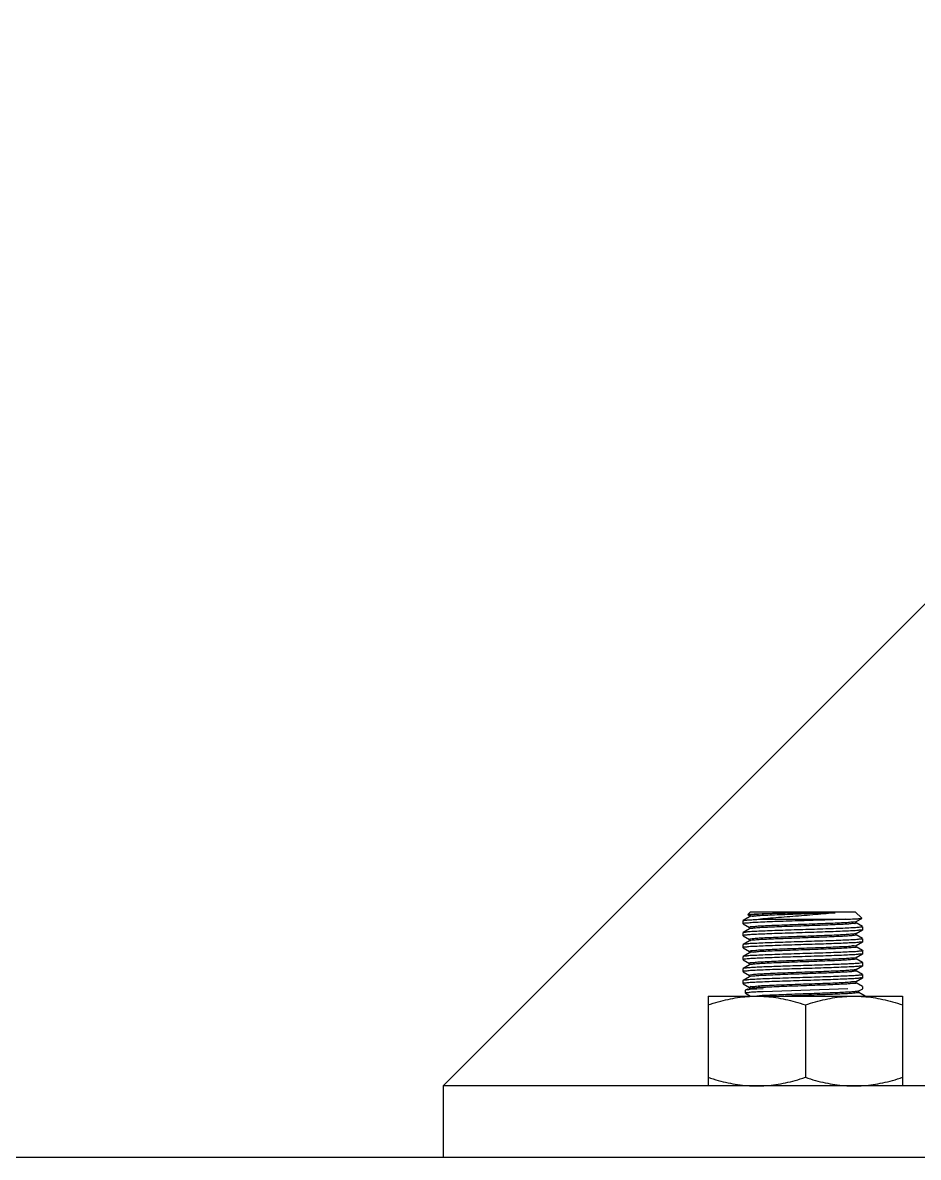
# Model space of a CAD drawing. Extents: x 815029915 to 815825525, y 579155098 to 579748855.
# Drawn here: x 815616775 to 815617233, y 579328464 to 579329044 of the extents above; entities that cross this region are included whole.
import ezdxf

# ---------------------------------------------------------------- set-up
doc = ezdxf.new("R2010")
doc.units = 0
doc.header["$LTSCALE"] = 100
doc.header["$MEASUREMENT"] = 0
doc.layers.add('02___PRT_ALL_AXES', color=7, linetype='Continuous')

msp = doc.modelspace()

# ---------------------------------------------------------------- linework, layer by layer
at = {"color": 0}
for p, q in [((815616989.63, 579328500.61), (815617533.18, 579329044.15)), ((815617533.18, 579328500.61), (815616989.63, 579328500.61)), ((815616989.63, 579328500.61), (815616989.63, 579328464.15))]:
    msp.add_line(p, q, dxfattribs=at)
at = {"color": 0, "linetype": 'Continuous'}
for p, q in [((815617146.79, 579328589.67), (815617145.39, 579328588.27)), ((815617145.4, 579328588.23), (815617146.26, 579328587.74)), ((815617146.79, 579328589.67), (815617200.36, 579328589.67)), ((815617169.93, 579328589.16), (815617190.13, 579328589.16)), ((815617200.36, 579328589.67), (815617203.7, 579328586.33)), ((815617142.96, 579328585.08), (815617143.01, 579328585.13)), ((815617142.96, 579328583.55), (815617143.01, 579328583.5)), ((815617146.28, 579328587.02), (815617143.01, 579328585.13)), ((815617143.01, 579328583.5), (815617146.26, 579328581.61)), ((815617146.28, 579328587.76), (815617146.28, 579328587.05)), ((815617146.33, 579328587.05), (815617146.28, 579328587.02)), ((815617151.92, 579328585.85), (815617195.21, 579328585.85)), ((815617200.73, 579328584.68), (815617200.66, 579328584.58)), ((815617200.82, 579328584.64), (815617200.87, 579328584.67)), ((815617200.87, 579328584.67), (815617203.68, 579328586.3)), ((815617200.87, 579328583.93), (815617200.87, 579328584.64)), ((815617204.14, 579328582.07), (815617200.88, 579328583.96)), ((815617203.68, 579328586.3), (815617203.7, 579328586.33)), ((815617143.01, 579328579.01), (815617142.96, 579328578.96)), ((815617142.96, 579328577.43), (815617143.01, 579328577.37)), ((815617146.28, 579328580.9), (815617143.01, 579328579.01)), ((815617143.01, 579328577.37), (815617146.26, 579328575.49)), ((815617146.28, 579328581.64), (815617146.28, 579328580.93)), ((815617146.33, 579328580.93), (815617146.28, 579328580.9)), ((815617146.4, 579328581.03), (815617146.31, 579328580.92)), ((815617200.81, 579328578.53), (815617200.69, 579328578.48)), ((815617200.82, 579328578.52), (815617200.87, 579328578.55)), ((815617200.87, 579328578.55), (815617204.14, 579328580.44)), ((815617200.87, 579328577.81), (815617200.87, 579328578.52)), ((815617204.14, 579328575.95), (815617200.88, 579328577.83)), ((815617204.18, 579328580.49), (815617204.14, 579328580.44)), ((815617143.01, 579328572.89), (815617142.96, 579328572.84)), ((815617142.96, 579328571.31), (815617143.01, 579328571.25)), ((815617146.28, 579328574.78), (815617143.01, 579328572.89)), ((815617143.01, 579328571.25), (815617146.26, 579328569.37)), ((815617146.28, 579328575.52), (815617146.28, 579328574.81)), ((815617146.33, 579328574.81), (815617146.28, 579328574.78)), ((815617146.47, 579328574.84), (815617146.35, 579328574.78)), ((815617200.82, 579328572.39), (815617200.87, 579328572.42)), ((815617200.82, 579328572.39), (815617200.82, 579328572.33)), ((815617200.87, 579328572.42), (815617204.14, 579328574.31)), ((815617200.87, 579328571.69), (815617200.87, 579328572.39)), ((815617204.14, 579328569.83), (815617200.88, 579328571.71)), ((815617204.18, 579328574.37), (815617204.14, 579328574.31)), ((815617143.01, 579328566.77), (815617142.96, 579328566.71)), ((815617142.96, 579328565.18), (815617143.01, 579328565.13)), ((815617146.28, 579328568.66), (815617143.01, 579328566.77)), ((815617143.01, 579328565.13), (815617146.26, 579328563.25)), ((815617146.28, 579328569.39), (815617146.28, 579328568.69)), ((815617146.33, 579328568.69), (815617146.28, 579328568.66)), ((815617146.45, 579328568.74), (815617146.42, 579328568.66)), ((815617200.82, 579328566.27), (815617200.87, 579328566.3)), ((815617200.87, 579328566.3), (815617204.14, 579328568.19)), ((815617200.87, 579328565.57), (815617200.87, 579328566.27)), ((815617204.14, 579328563.71), (815617200.88, 579328565.59)), ((815617204.18, 579328568.25), (815617204.14, 579328568.19)), ((815617143.01, 579328560.65), (815617142.96, 579328560.59)), ((815617142.96, 579328559.06), (815617143.01, 579328559.01)), ((815617146.28, 579328562.54), (815617143.01, 579328560.65)), ((815617146.28, 579328563.27), (815617146.28, 579328562.57)), ((815617146.33, 579328562.57), (815617146.28, 579328562.54)), ((815617200.81, 579328560.15), (815617200.7, 579328560.11)), ((815617200.82, 579328560.15), (815617200.87, 579328560.18)), ((815617200.87, 579328560.18), (815617204.14, 579328562.07)), ((815617200.87, 579328559.44), (815617200.87, 579328560.15)), ((815617204.14, 579328557.59), (815617200.88, 579328559.47)), ((815617204.18, 579328562.12), (815617204.14, 579328562.07)), ((815617143.01, 579328554.52), (815617142.96, 579328554.47)), ((815617143.01, 579328559.01), (815617146.26, 579328557.13)), ((815617146.28, 579328556.41), (815617143.01, 579328554.52)), ((815617144.16, 579328553.26), (815617144.1, 579328553.23)), ((815617146.28, 579328557.15), (815617146.28, 579328556.44)), ((815617146.33, 579328556.44), (815617146.28, 579328556.41)), ((815617146.69, 579328556.55), (815617146.36, 579328556.4)), ((815617200.82, 579328554.03), (815617200.87, 579328554.06)), ((815617200.87, 579328554.06), (815617204.14, 579328555.95)), ((815617200.87, 579328553.32), (815617200.87, 579328554.03)), ((815617204.14, 579328551.46), (815617200.88, 579328553.35)), ((815617204.18, 579328556), (815617204.14, 579328555.95)), ((815617142.96, 579328552.94), (815617143.01, 579328552.89)), ((815617143.01, 579328552.89), (815617146.26, 579328551)), ((815617144.29, 579328549.64), (815617144.24, 579328549.58)), ((815617144.29, 579328549.64), (815617144.24, 579328549.58)), ((815617144.24, 579328548.05), (815617144.29, 579328548)), ((815617144.24, 579328548.05), (815617144.29, 579328548)), ((815617145.52, 579328550.35), (815617144.29, 579328549.64)), ((815617145.52, 579328550.35), (815617144.29, 579328549.64)), ((815617144.29, 579328548), (815617146.84, 579328546.52)), ((815617144.29, 579328548), (815617146.84, 579328546.52)), ((815617146.28, 579328551.03), (815617146.28, 579328550.32)), ((815617149.99, 579328550.18), (815617149.4, 579328550.16)), ((815617149.99, 579328550.18), (815617149.4, 579328550.16)), ((815617153.2, 579328550.35), (815617149.99, 579328550.18)), ((815617153.2, 579328550.35), (815617149.99, 579328550.18)), ((815617196.48, 579328550.35), (815617153.2, 579328548.82)), ((815617196.48, 579328550.35), (815617153.2, 579328548.82)), ((815617202.09, 579328549.14), (815617202.15, 579328549.17)), ((815617202.09, 579328549.14), (815617202.15, 579328549.17)), ((815617202.15, 579328549.17), (815617204.18, 579328550.35)), ((815617202.15, 579328549.17), (815617204.18, 579328550.35)), ((815617202.15, 579328548.44), (815617202.15, 579328549.14)), ((815617202.15, 579328548.44), (815617202.15, 579328549.14)), ((815617205.41, 579328546.58), (815617202.16, 579328548.46)), ((815617205.41, 579328546.58), (815617202.16, 579328548.46)), ((815613562.28, 579328464.15), (815617569.88, 579328464.15))]:
    msp.add_line(p, q, dxfattribs=at)
for points, start_tangent, end_tangent in [([(815617145.39, 579328588.27), (815617146.1, 579328588.4), (815617147.93, 579328588.52), (815617150.83, 579328588.65), (815617154.64, 579328588.78), (815617159.25, 579328588.9), (815617164.45, 579328589.03), (815617169.93, 579328589.16)], (0.707102, 0.707111), (0.999741, 0.022759)), ([(815617169.93, 579328589.16), (815617164.62, 579328588.96), (815617159.66, 579328588.77), (815617155.26, 579328588.57), (815617151.6, 579328588.38), (815617148.81, 579328588.18), (815617147.02, 579328587.99), (815617146.29, 579328587.79), (815617146.3, 579328587.78)], (-0.999352, -0.035994), (0.626426, -0.779481)), ([(815617190.13, 579328589.16), (815617185.22, 579328588.95), (815617179.8, 579328588.75), (815617174.1, 579328588.54), (815617168.38, 579328588.34), (815617162.89, 579328588.13), (815617157.87, 579328587.93), (815617153.55, 579328587.72), (815617150.11, 579328587.52), (815617147.71, 579328587.31), (815617146.46, 579328587.11), (815617146.42, 579328587.02)], (-0.998994, -0.044847), (-0.3027, -0.953086)), ([(815617190.13, 579328589.16), (815617185.45, 579328588.68), (815617180.05, 579328588.19), (815617174.28, 579328587.71), (815617168.41, 579328587.25), (815617162.57, 579328586.78), (815617156.95, 579328586.31), (815617151.92, 579328585.85)], (-0.993618, -0.112801), (-0.995127, -0.098603)), ([(815617143.01, 579328585.13), (815617143.55, 579328585.27), (815617145.29, 579328585.46), (815617148.11, 579328585.65), (815617151.92, 579328585.85)], (0.884368, 0.466791), (0.998987, 0.044991)), ([(815617195.21, 579328585.85), (815617190.38, 579328585.65), (815617184.86, 579328585.45), (815617178.88, 579328585.25), (815617172.67, 579328585.05), (815617166.5, 579328584.85), (815617160.63, 579328584.66), (815617155.29, 579328584.46), (815617150.7, 579328584.26), (815617147.06, 579328584.06), (815617144.51, 579328583.86), (815617143.17, 579328583.66), (815617143.09, 579328583.51)], (-0.998989, -0.04495), (-0.304567, -0.952491)), ([(815617200.66, 579328584.58), (815617199.34, 579328584.37), (815617196.86, 579328584.16), (815617193.35, 579328583.96), (815617188.95, 579328583.75), (815617183.86, 579328583.54), (815617178.31, 579328583.34), (815617172.55, 579328583.13), (815617166.84, 579328582.92), (815617161.42, 579328582.72), (815617156.55, 579328582.51), (815617152.44, 579328582.31), (815617149.28, 579328582.1), (815617147.21, 579328581.89), (815617146.31, 579328581.69), (815617146.32, 579328581.67)], (-0.621634, -0.783308), (0.628386, -0.777902)), ([(815617200.75, 579328583.98), (815617200.66, 579328583.81), (815617199.34, 579328583.61), (815617196.86, 579328583.4), (815617193.35, 579328583.19), (815617188.95, 579328582.99), (815617183.86, 579328582.78), (815617178.31, 579328582.57), (815617172.55, 579328582.37), (815617166.84, 579328582.16), (815617161.42, 579328581.95), (815617156.55, 579328581.75), (815617152.44, 579328581.54), (815617149.28, 579328581.33), (815617147.21, 579328581.13), (815617146.4, 579328581.03)], (-0.345177, -0.938538), (-0.94902, -0.315215)), ([(815617195.21, 579328585.85), (815617198.91, 579328585.97), (815617201.63, 579328586.09), (815617203.24, 579328586.21), (815617203.71, 579328586.32)], (0.999576, 0.029101), (-0.572034, 0.82023)), ([(815617204.17, 579328580.42), (815617203.59, 579328580.3), (815617201.79, 579328580.1), (815617198.87, 579328579.91), (815617195.03, 579328579.72), (815617190.4, 579328579.53), (815617185.02, 579328579.33), (815617179.18, 579328579.14), (815617173.21, 579328578.95), (815617167.32, 579328578.76), (815617161.65, 579328578.57), (815617156.37, 579328578.38), (815617151.78, 579328578.19), (815617148.03, 579328578), (815617145.25, 579328577.81), (815617143.54, 579328577.62), (815617142.96, 579328577.44)], (-0.43573, -0.900078), (-0.051676, -0.998664)), ([(815617142.96, 579328577.44), (815617142.96, 579328577.43)], (-0.051676, -0.998664), (0, -1)), ([(815617204.18, 579328582.01), (815617203.59, 579328581.83), (815617201.85, 579328581.64), (815617199.02, 579328581.45), (815617195.22, 579328581.25), (815617190.58, 579328581.06), (815617185.29, 579328580.87), (815617179.54, 579328580.68), (815617173.57, 579328580.49), (815617167.6, 579328580.3), (815617161.86, 579328580.11), (815617156.57, 579328579.92), (815617151.93, 579328579.72), (815617148.12, 579328579.53), (815617145.29, 579328579.34), (815617143.55, 579328579.15), (815617142.98, 579328579.03)], (-0.050562, -0.998721), (-0.439744, -0.898123)), ([(815617200.69, 579328578.48), (815617200.33, 579328578.38), (815617198.59, 579328578.18), (815617195.74, 579328577.97), (815617191.89, 579328577.76), (815617187.22, 579328577.56), (815617181.94, 579328577.35), (815617176.29, 579328577.14), (815617170.52, 579328576.94), (815617164.88, 579328576.73), (815617159.63, 579328576.52), (815617155.01, 579328576.32), (815617151.21, 579328576.11), (815617148.42, 579328575.9), (815617146.75, 579328575.7), (815617146.29, 579328575.5)], (-0.94381, -0.330487), (-0.61327, -0.789874)), ([(815617200.86, 579328577.81), (815617200.33, 579328577.62), (815617198.59, 579328577.41), (815617195.74, 579328577.2), (815617191.89, 579328577), (815617187.22, 579328576.79), (815617181.94, 579328576.58), (815617176.29, 579328576.38), (815617170.52, 579328576.17), (815617164.88, 579328575.96), (815617159.63, 579328575.76), (815617155.01, 579328575.55), (815617151.21, 579328575.35), (815617148.42, 579328575.14), (815617146.75, 579328574.93), (815617146.47, 579328574.84)], (-0.481675, -0.87635), (-0.930204, -0.367043)), ([(815617204.18, 579328582.02), (815617204.18, 579328582.01)], (0, -1), (-0.050563, -0.998721)), ([(815617204.17, 579328574.3), (815617203.61, 579328574.18), (815617201.9, 579328573.99), (815617199.13, 579328573.8), (815617195.39, 579328573.61), (815617190.81, 579328573.42), (815617185.52, 579328573.23), (815617179.83, 579328573.04), (815617173.95, 579328572.85), (815617167.99, 579328572.66), (815617162.14, 579328572.46), (815617156.74, 579328572.27), (815617152.09, 579328572.08), (815617148.26, 579328571.89), (815617145.34, 579328571.69), (815617143.55, 579328571.5), (815617142.96, 579328571.32)], (-0.449883, -0.893087), (-0.050246, -0.998737)), ([(815617142.96, 579328571.32), (815617142.96, 579328571.31)], (-0.050245, -0.998737), (0, -1)), ([(815617204.18, 579328575.89), (815617203.59, 579328575.71), (815617201.85, 579328575.52), (815617199.02, 579328575.32), (815617195.22, 579328575.13), (815617190.58, 579328574.94), (815617185.29, 579328574.75), (815617179.54, 579328574.56), (815617173.57, 579328574.37), (815617167.6, 579328574.18), (815617161.86, 579328573.98), (815617156.57, 579328573.79), (815617151.93, 579328573.6), (815617148.12, 579328573.41), (815617145.29, 579328573.22), (815617143.55, 579328573.03), (815617142.98, 579328572.91)], (-0.050562, -0.998721), (-0.439744, -0.898123)), ([(815617200.82, 579328572.33), (815617199.85, 579328572.19), (815617197.71, 579328571.98), (815617194.48, 579328571.77), (815617190.32, 579328571.57), (815617185.42, 579328571.36), (815617179.98, 579328571.15), (815617174.25, 579328570.95), (815617168.5, 579328570.74), (815617162.97, 579328570.53), (815617157.92, 579328570.33), (815617153.56, 579328570.12), (815617150.1, 579328569.92), (815617147.7, 579328569.71), (815617146.45, 579328569.5), (815617146.41, 579328569.38)], (-0.394986, -0.918687), (-0.127461, -0.991844)), ([(815617200.81, 579328571.64), (815617200.82, 579328571.63), (815617199.85, 579328571.42), (815617197.71, 579328571.22), (815617194.48, 579328571.01), (815617190.32, 579328570.8), (815617185.42, 579328570.6), (815617179.98, 579328570.39), (815617174.25, 579328570.18), (815617168.5, 579328569.98), (815617162.97, 579328569.77), (815617157.92, 579328569.56), (815617153.56, 579328569.36), (815617150.1, 579328569.15), (815617147.7, 579328568.94), (815617146.45, 579328568.74)], (0.580286, -0.814412), (-0.375024, -0.927015)), ([(815617204.18, 579328575.9), (815617204.18, 579328575.89)], (0, -1), (-0.050563, -0.998721)), ([(815617165.65, 579328566.46), (815617160.28, 579328566.28), (815617155.34, 579328566.09), (815617151.1, 579328565.91), (815617147.63, 579328565.73), (815617145.06, 579328565.55), (815617143.49, 579328565.37), (815617142.96, 579328565.19)], (-0.999457, -0.032936), (-0.056644, -0.998394)), ([(815617142.96, 579328565.19), (815617142.96, 579328565.18)], (-0.056644, -0.998394), (0, -1)), ([(815617204.18, 579328569.77), (815617203.59, 579328569.58), (815617201.85, 579328569.39), (815617199.02, 579328569.2), (815617195.22, 579328569.01), (815617190.58, 579328568.82), (815617185.29, 579328568.63), (815617179.54, 579328568.44), (815617173.57, 579328568.25), (815617167.6, 579328568.05), (815617161.86, 579328567.86), (815617156.57, 579328567.67), (815617151.93, 579328567.48), (815617148.12, 579328567.29), (815617145.29, 579328567.1), (815617143.55, 579328566.91), (815617142.98, 579328566.78)], (-0.050562, -0.998721), (-0.439744, -0.898123)), ([(815617204.17, 579328568.18), (815617203.55, 579328568.05), (815617201.63, 579328567.84), (815617198.52, 579328567.64), (815617194.46, 579328567.45), (815617189.57, 579328567.25), (815617183.93, 579328567.05), (815617177.85, 579328566.85), (815617171.7, 579328566.66), (815617165.65, 579328566.46)], (-0.402552, -0.915397), (-0.999457, -0.032936)), ([(815617200.75, 579328566.33), (815617200.61, 579328566.2), (815617199.22, 579328565.99), (815617196.69, 579328565.79), (815617193.11, 579328565.58), (815617188.67, 579328565.37), (815617183.54, 579328565.17), (815617177.98, 579328564.96), (815617172.21, 579328564.75), (815617166.51, 579328564.55)], (-0.623148, -0.782104), (-0.999318, -0.036929)), ([(815617200.78, 579328565.62), (815617200.61, 579328565.43), (815617199.22, 579328565.23), (815617196.69, 579328565.02), (815617193.11, 579328564.81), (815617188.67, 579328564.61), (815617183.54, 579328564.4), (815617177.98, 579328564.19), (815617172.21, 579328563.99), (815617166.51, 579328563.78)], (-0.491794, -0.870711), (-0.999318, -0.036929)), ([(815617204.18, 579328569.78), (815617204.18, 579328569.77)], (0, -1), (-0.050563, -0.998721)), ([(815617204.17, 579328562.05), (815617203.61, 579328561.93), (815617201.9, 579328561.74), (815617199.12, 579328561.55), (815617195.38, 579328561.37), (815617190.8, 579328561.18), (815617185.52, 579328560.98), (815617179.83, 579328560.79), (815617173.95, 579328560.6), (815617167.99, 579328560.41), (815617162.13, 579328560.22), (815617156.74, 579328560.03), (815617152.1, 579328559.84), (815617148.26, 579328559.64), (815617145.35, 579328559.45), (815617143.55, 579328559.25), (815617142.96, 579328559.07)], (-0.44984, -0.893109), (-0.050197, -0.998739)), ([(815617142.96, 579328559.07), (815617142.96, 579328559.06)], (-0.050198, -0.998739), (0, -1)), ([(815617165.65, 579328561.87), (815617160.94, 579328561.71), (815617156.57, 579328561.55), (815617152.65, 579328561.39), (815617149.29, 579328561.23), (815617146.58, 579328561.07), (815617144.59, 579328560.91), (815617143.37, 579328560.75), (815617142.99, 579328560.66)], (-0.999457, -0.032936), (-0.630908, -0.775858)), ([(815617166.51, 579328564.55), (815617161.12, 579328564.34), (815617156.29, 579328564.13), (815617152.23, 579328563.93), (815617149.13, 579328563.72), (815617147.12, 579328563.51), (815617146.29, 579328563.31), (815617146.3, 579328563.29)], (-0.999318, -0.036929), (0.642637, -0.766171)), ([(815617166.51, 579328563.78), (815617161.12, 579328563.57), (815617156.29, 579328563.37), (815617152.23, 579328563.16), (815617149.13, 579328562.96), (815617147.12, 579328562.75), (815617146.3, 579328562.59)], (-0.999318, -0.036929), (-0.631336, -0.77551)), ([(815617200.7, 579328560.11), (815617200.26, 579328560), (815617198.45, 579328559.8), (815617195.54, 579328559.59), (815617191.63, 579328559.38), (815617186.92, 579328559.18), (815617181.62, 579328558.97), (815617175.95, 579328558.76), (815617170.18, 579328558.56), (815617164.56, 579328558.35), (815617159.34, 579328558.14), (815617154.76, 579328557.94), (815617151.02, 579328557.73), (815617148.29, 579328557.53), (815617146.69, 579328557.32), (815617146.3, 579328557.13)], (-0.952949, -0.303131), (-0.642644, -0.766165)), ([(815617200.87, 579328559.44), (815617200.26, 579328559.24), (815617198.45, 579328559.03), (815617195.54, 579328558.83), (815617191.63, 579328558.62), (815617186.92, 579328558.41), (815617181.62, 579328558.21), (815617175.95, 579328558), (815617170.18, 579328557.79), (815617164.56, 579328557.59), (815617159.34, 579328557.38), (815617154.76, 579328557.17), (815617151.02, 579328556.97), (815617148.29, 579328556.76), (815617146.69, 579328556.55)], (0.000602, -1), (-0.941401, -0.337289)), ([(815617204.18, 579328563.64), (815617203.67, 579328563.48), (815617202.15, 579328563.3), (815617199.67, 579328563.12), (815617196.32, 579328562.94), (815617192.21, 579328562.76), (815617187.47, 579328562.58), (815617182.27, 579328562.4), (815617176.77, 579328562.23), (815617171.17, 579328562.05), (815617165.65, 579328561.87)], (-0.05872, -0.998275), (-0.999457, -0.032936)), ([(815617204.18, 579328563.65), (815617204.18, 579328563.64)], (0, -1), (-0.05872, -0.998275)), ([(815617204.17, 579328555.93), (815617203.59, 579328555.81), (815617201.79, 579328555.61), (815617198.86, 579328555.42), (815617195.02, 579328555.23), (815617190.4, 579328555.04), (815617185.03, 579328554.84), (815617179.2, 579328554.65), (815617173.23, 579328554.46), (815617167.33, 579328554.27), (815617161.66, 579328554.08), (815617156.39, 579328553.89), (815617151.8, 579328553.7), (815617148.04, 579328553.51), (815617145.25, 579328553.32), (815617143.54, 579328553.13), (815617142.96, 579328552.95)], (-0.434968, -0.900446), (-0.051681, -0.998664)), ([(815617204.18, 579328557.52), (815617203.59, 579328557.34), (815617201.85, 579328557.15), (815617199.02, 579328556.96), (815617195.22, 579328556.77), (815617190.58, 579328556.58), (815617185.29, 579328556.38), (815617179.54, 579328556.19), (815617173.57, 579328556), (815617167.6, 579328555.81), (815617161.86, 579328555.62), (815617156.57, 579328555.43), (815617151.93, 579328555.24), (815617148.12, 579328555.04), (815617145.29, 579328554.85), (815617143.55, 579328554.66), (815617142.98, 579328554.54)], (-0.050562, -0.998721), (-0.439744, -0.898123)), ([(815617144.24, 579328553.29), (815617144.24, 579328553.26)], (-0.066981, -0.997754), (0.029353, -0.999569)), ([(815617200.78, 579328554.04), (815617200.79, 579328554.02), (815617199.75, 579328553.81), (815617197.54, 579328553.6), (815617194.26, 579328553.4), (815617190.05, 579328553.19), (815617185.11, 579328552.98), (815617179.65, 579328552.78), (815617173.91, 579328552.57), (815617168.16, 579328552.36), (815617162.66, 579328552.16), (815617157.64, 579328551.95), (815617153.33, 579328551.74), (815617149.93, 579328551.54), (815617147.59, 579328551.33), (815617146.41, 579328551.12), (815617146.41, 579328551.04)], (0.496134, -0.868246), (0.127882, -0.991789)), ([(815617200.78, 579328553.27), (815617200.79, 579328553.25), (815617199.75, 579328553.04), (815617197.54, 579328552.84), (815617194.26, 579328552.63), (815617190.05, 579328552.42), (815617185.11, 579328552.22), (815617179.65, 579328552.01), (815617173.91, 579328551.8), (815617168.16, 579328551.6), (815617162.66, 579328551.39), (815617157.64, 579328551.18), (815617153.33, 579328550.98), (815617149.93, 579328550.77), (815617147.59, 579328550.57), (815617146.41, 579328550.36)], (0.491601, -0.870821), (-0.066981, -0.997754)), ([(815617200.78, 579328554.04), (815617200.79, 579328554.02)], (0.496134, -0.868246), (0.397054, -0.917795)), ([(815617204.18, 579328557.53), (815617204.18, 579328557.52)], (0, -1), (-0.050563, -0.998721)), ([(815617142.96, 579328552.95), (815617142.96, 579328552.94)], (-0.05168, -0.998664), (0, -1)), ([(815617153.2, 579328548.82), (815617149.44, 579328548.63), (815617146.58, 579328548.44), (815617144.82, 579328548.24), (815617144.24, 579328548.06)], (-0.998988, -0.044971), (-0.051362, -0.99868)), ([(815617153.2, 579328548.82), (815617149.44, 579328548.63), (815617146.58, 579328548.44), (815617144.82, 579328548.24), (815617144.24, 579328548.06)], (-0.998988, -0.044971), (-0.051362, -0.99868)), ([(815617144.24, 579328548.06), (815617144.24, 579328548.05)], (-0.051362, -0.99868), (0, -1)), ([(815617144.24, 579328548.06), (815617144.24, 579328548.05)], (-0.051362, -0.99868), (0, -1)), ([(815617149.4, 579328550.16), (815617146.57, 579328549.97), (815617144.83, 579328549.78), (815617144.25, 579328549.65)], (-0.999186, -0.040352), (-0.439744, -0.898123)), ([(815617149.4, 579328550.16), (815617146.57, 579328549.97), (815617144.83, 579328549.78), (815617144.25, 579328549.65)], (-0.999186, -0.040352), (-0.439744, -0.898123)), ([(815617202.11, 579328549.12), (815617201.38, 579328548.97), (815617199.44, 579328548.76), (815617196.4, 579328548.56), (815617192.4, 579328548.35), (815617187.6, 579328548.15), (815617182.24, 579328547.94), (815617176.55, 579328547.73), (815617170.78, 579328547.53), (815617165.19, 579328547.32), (815617160.04, 579328547.11), (815617155.55, 579328546.91)], (-0.843569, -0.537021), (-0.998728, -0.050418)), ([(815617202.11, 579328549.12), (815617201.38, 579328548.97), (815617199.44, 579328548.76), (815617196.4, 579328548.56), (815617192.4, 579328548.35), (815617187.6, 579328548.15), (815617182.24, 579328547.94), (815617176.55, 579328547.73), (815617170.78, 579328547.53), (815617165.19, 579328547.32), (815617160.04, 579328547.11), (815617155.55, 579328546.91)], (-0.843569, -0.537021), (-0.998728, -0.050418)), ([(815617202.13, 579328548.42), (815617202.14, 579328548.41), (815617201.38, 579328548.21), (815617199.44, 579328548), (815617196.4, 579328547.79), (815617192.4, 579328547.59), (815617187.6, 579328547.38), (815617182.24, 579328547.17), (815617176.55, 579328546.97), (815617170.78, 579328546.76), (815617165.19, 579328546.55), (815617164.44, 579328546.52)], (0.613375, -0.789791), (-0.999256, -0.038578)), ([(815617202.13, 579328548.42), (815617202.14, 579328548.41), (815617201.38, 579328548.21), (815617199.44, 579328548), (815617196.4, 579328547.79), (815617192.4, 579328547.59), (815617187.6, 579328547.38), (815617182.24, 579328547.17), (815617176.55, 579328546.97), (815617170.78, 579328546.76), (815617165.19, 579328546.55), (815617164.44, 579328546.52)], (0.613375, -0.789791), (-0.999256, -0.038578)), ([(815617204.18, 579328551.41), (815617204.18, 579328551.4)], (0, -1), (-0.050563, -0.998721)), ([(815617155.55, 579328546.91), (815617151.92, 579328546.7), (815617149.98, 579328546.5)], (-0.998728, -0.050418), (-0.998589, -0.053106)), ([(815617155.55, 579328546.91), (815617151.92, 579328546.7), (815617149.98, 579328546.5)], (-0.998728, -0.050418), (-0.998589, -0.053106))]:
    msp.add_spline(points, degree=3, dxfattribs=dict(at, start_tangent=start_tangent, end_tangent=end_tangent))
at = {"layer": '02___PRT_ALL_AXES', "color": 0, "linetype": 'Continuous'}
for p, q in [((815617142.96, 579328583.55), (815617142.96, 579328585.08)), ((815617142.96, 579328577.43), (815617142.96, 579328578.96)), ((815617204.18, 579328580.49), (815617204.18, 579328582.02)), ((815617142.96, 579328571.31), (815617142.96, 579328572.84)), ((815617204.18, 579328574.37), (815617204.18, 579328575.9)), ((815617142.96, 579328565.18), (815617142.96, 579328566.71)), ((815617204.18, 579328568.25), (815617204.18, 579328569.78)), ((815617142.96, 579328559.06), (815617142.96, 579328560.59)), ((815617204.18, 579328562.12), (815617204.18, 579328563.65)), ((815617142.96, 579328552.94), (815617142.96, 579328554.47)), ((815617204.18, 579328556), (815617204.18, 579328557.53)), ((815617144.24, 579328548.05), (815617144.24, 579328549.58)), ((815617144.24, 579328548.05), (815617144.24, 579328549.58)), ((815617204.18, 579328550.35), (815617204.18, 579328551.41)), ((815617125.11, 579328546.52), (815617125.11, 579328500.61)), ((815617125.11, 579328546.52), (815617224.59, 579328546.52)), ((815617125.11, 579328546.52), (815617224.59, 579328546.52)), ((815617174.85, 579328542.08), (815617174.85, 579328505.05)), ((815617224.59, 579328546.52), (815617224.59, 579328500.61)), ((815617224.59, 579328500.61), (815617125.11, 579328500.61))]:
    msp.add_line(p, q, dxfattribs=at)
for points, start_tangent, end_tangent in [([(815617125.11, 579328542.08), (815617130.29, 579328543.67), (815617135.3, 579328544.9), (815617140.21, 579328545.79), (815617145.1, 579328546.34), (815617149.98, 579328546.52)], (0.948683, 0.316228), (1, 0.000001)), ([(815617125.11, 579328542.08), (815617130.29, 579328543.67), (815617135.3, 579328544.9), (815617140.21, 579328545.79), (815617145.1, 579328546.34), (815617149.98, 579328546.52)], (0.948683, 0.316228), (1, 0.000001)), ([(815617149.98, 579328546.52), (815617154.86, 579328546.34), (815617159.75, 579328545.79), (815617164.66, 579328544.9), (815617169.66, 579328543.67), (815617174.85, 579328542.08)], (1, 0), (0.948683, -0.316228)), ([(815617149.98, 579328546.52), (815617154.86, 579328546.34), (815617159.75, 579328545.79), (815617164.66, 579328544.9), (815617169.66, 579328543.67), (815617174.85, 579328542.08)], (1, 0), (0.948683, -0.316228)), ([(815617174.85, 579328542.08), (815617180.04, 579328543.67), (815617185.04, 579328544.9), (815617189.95, 579328545.79), (815617194.84, 579328546.34), (815617199.72, 579328546.52)], (0.948683, 0.316228), (1, 0.000001)), ([(815617174.85, 579328542.08), (815617180.04, 579328543.67), (815617185.04, 579328544.9), (815617189.95, 579328545.79), (815617194.84, 579328546.34), (815617199.72, 579328546.52)], (0.948683, 0.316228), (1, 0.000001)), ([(815617199.72, 579328546.52), (815617204.6, 579328546.34), (815617209.49, 579328545.79), (815617214.4, 579328544.9), (815617219.4, 579328543.67), (815617224.59, 579328542.08)], (1, 0), (0.948683, -0.316228)), ([(815617199.72, 579328546.52), (815617204.6, 579328546.34), (815617209.49, 579328545.79), (815617214.4, 579328544.9), (815617219.4, 579328543.67), (815617224.59, 579328542.08)], (1, 0), (0.948683, -0.316228)), ([(815617125.11, 579328505.05), (815617130.29, 579328503.46), (815617135.3, 579328502.23), (815617140.21, 579328501.34), (815617145.1, 579328500.79), (815617149.98, 579328500.61)], (0.948683, -0.316228), (1, -0.000001)), ([(815617149.98, 579328500.61), (815617154.86, 579328500.79), (815617159.75, 579328501.34), (815617164.66, 579328502.23), (815617169.66, 579328503.46), (815617174.85, 579328505.05)], (1, 0), (0.948683, 0.316228)), ([(815617174.85, 579328505.05), (815617180.04, 579328503.46), (815617185.04, 579328502.23), (815617189.95, 579328501.34), (815617194.84, 579328500.79), (815617199.72, 579328500.61)], (0.948683, -0.316228), (1, -0.000001)), ([(815617199.72, 579328500.61), (815617204.6, 579328500.79), (815617209.49, 579328501.34), (815617214.4, 579328502.23), (815617219.4, 579328503.46), (815617224.59, 579328505.05)], (1, 0), (0.948683, 0.316228))]:
    msp.add_spline(points, degree=3, dxfattribs=dict(at, start_tangent=start_tangent, end_tangent=end_tangent))

doc.saveas('drawing.dxf')
